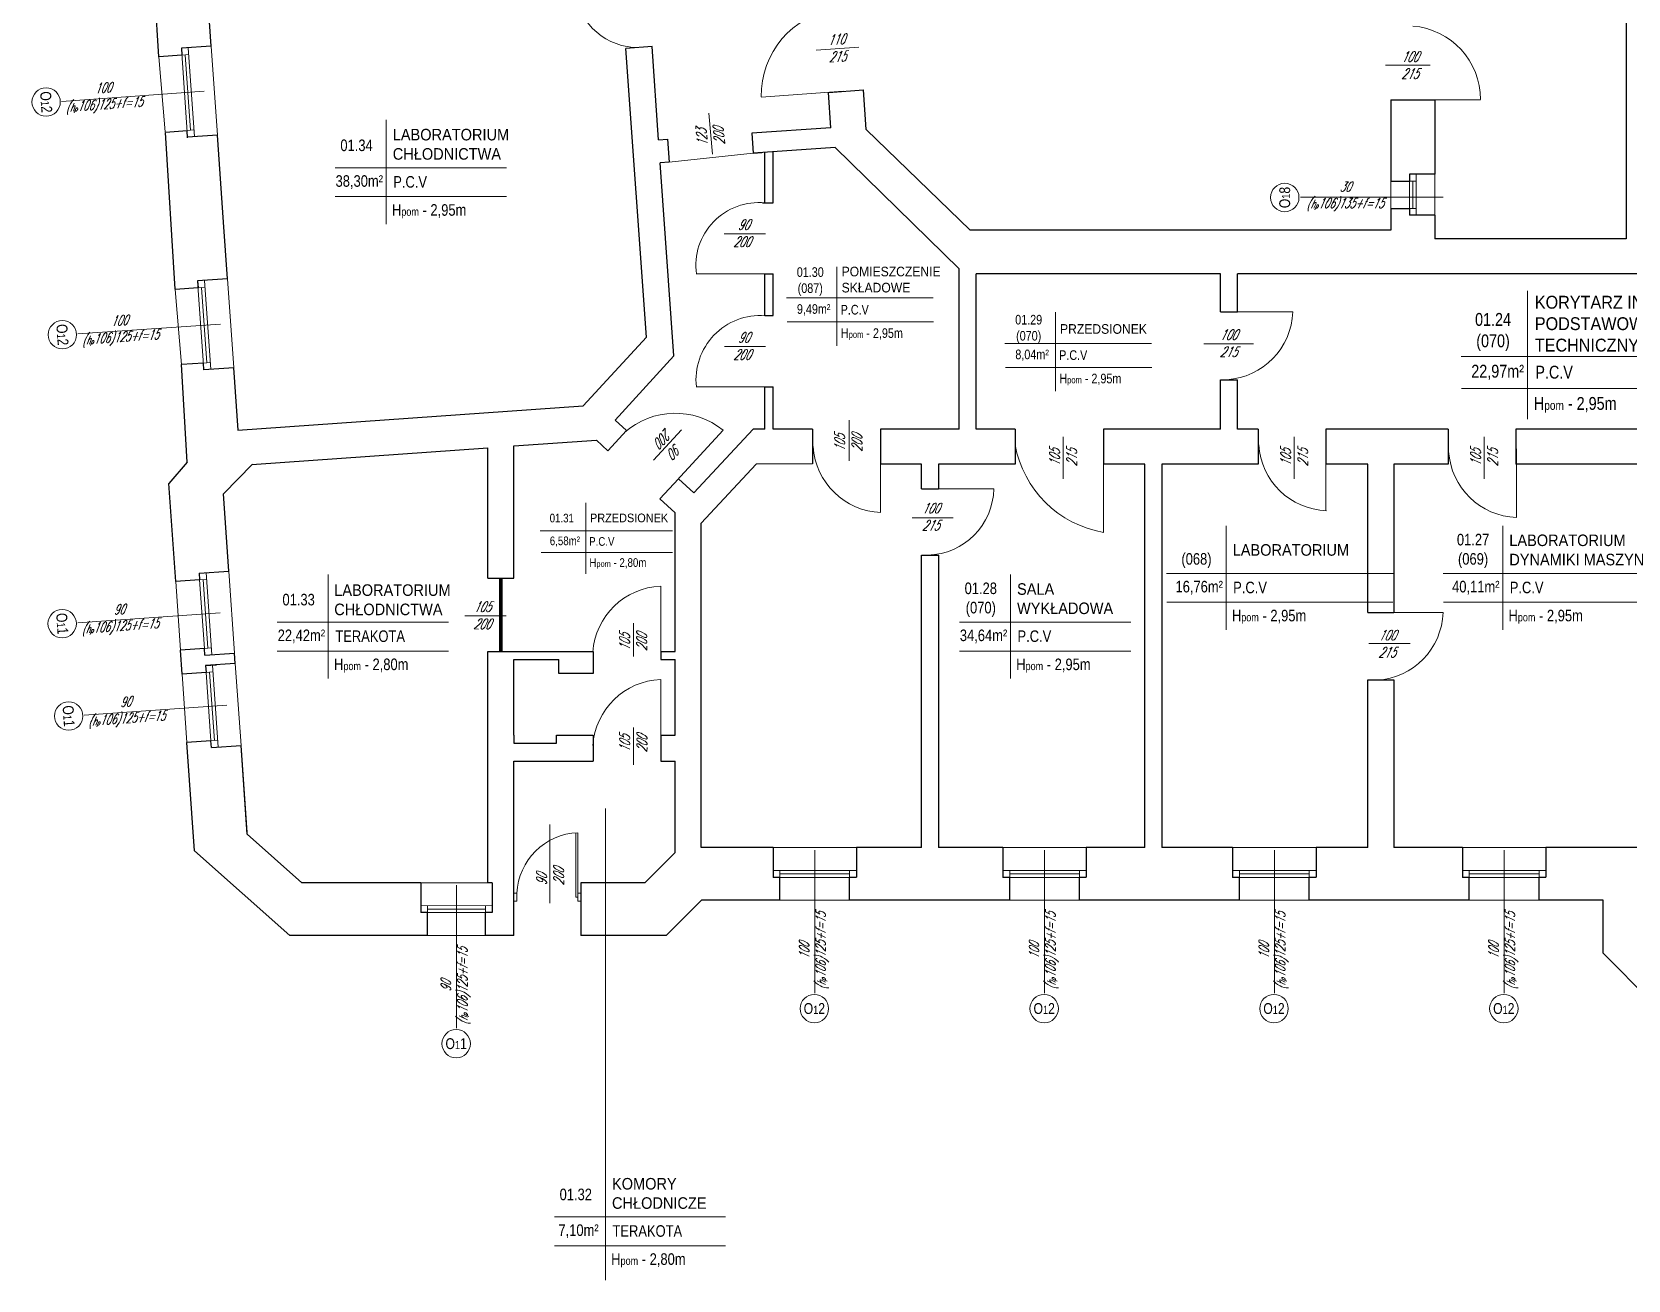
# Model space of a CAD drawing. Header units: millimetres. Extents: x -18485 to 40303, y -22087 to 35064.
# Drawn here: x 1750 to 4077, y 22996 to 24815 of the extents above; entities that cross this region are included whole.
import ezdxf

# ---------------------------------------------------------------- set-up
doc = ezdxf.new("R2010")
doc.units = ezdxf.units.MM
doc.linetypes.add('ACAD_ISO12W100', pattern=[21, 12, -3, 0, -3, 0, -3])
for name, color, linetype, lineweight in [('01 parter - ściany', 2, 'Continuous', 25), ('03-01_okna', 5, 'Continuous', 15), ('03-02_schody', 6, 'Continuous', 5), ('03_drzwi', 1, 'Continuous', 0), ('04-1_widok', 251, 'Continuous', 5), ('05-03_opis', 10, 'Continuous', 5)]:
    doc.layers.add(name, color=color, linetype=linetype, lineweight=lineweight)
doc.styles.add('ariel', font='arial.ttf', dxfattribs={"width": 0.8})
doc.styles.add('ariel_wym', font='simplex.shx', dxfattribs={"width": 0.65, "oblique": 25})

msp = doc.modelspace()

# ---------------------------------------------------------------- linework, layer by layer
at = {"layer": '01 parter - ściany'}
for p, q in [((1935.7, 24778.8), (1921.4, 25008.9)), ((4074.5, 25006.1), (4074.5, 24513.1)), ((2011.8, 24794.1), (2006.1, 24876)), ((1969.1, 24781.1), (1935.7, 24778.8)), ((2011.8, 24794.1), (1968.4, 24791.1)), ((1968.4, 24791.1), (1969.1, 24781.1)), ((2654.4, 24793.4), (2616.1, 24790.7)), ((2646.2, 24370), (2616.1, 24790.7)), ((2663.9, 24657.7), (2654.4, 24793.4)), ((2911.7, 24726.8), (2962.6, 24730.3)), ((2915.1, 24675.3), (2911.7, 24726.8)), ((2966.6, 24672.8), (2962.6, 24730.3)), ((3731.5, 24716.1), (3731.5, 24597.4)), ((3731.5, 24716.1), (3795.4, 24716.1)), ((3795.4, 24716.1), (3795.5, 24607.4)), ((1976.7, 24670.5), (1945.1, 24668.3)), ((1959.5, 24439.7), (1945.1, 24668.3)), ((1977.4, 24660.5), (1976.7, 24670.5)), ((2020.9, 24664.5), (1977.5, 24661.4)), ((2029.8, 24537.7), (2020.9, 24664.5)), ((2915.2, 24675.3), (2799.7, 24667.2)), ((2799.7, 24667.2), (2801.7, 24638)), ((3118.2, 24526.1), (2966.6, 24672.8)), ((2663.9, 24657.7), (2676.9, 24658.6)), ((2676.9, 24658.6), (2679.2, 24625.2)), ((2921.2, 24646.3), (2801.7, 24638)), ((3102, 24469.5), (2921.2, 24646.3)), ((2679.2, 24625.2), (2666.3, 24624.3)), ((2686, 24342.6), (2666.3, 24624.3)), ((2801.7, 24638), (2814.7, 24638.9)), ((2819, 24565.8), (2819, 24639.2)), ((2831, 24565.8), (2831, 24640)), ((3731.5, 24597.4), (3758.5, 24597.4)), ((3758.4, 24607.4), (3758.4, 24597.4)), ((3795.5, 24607.4), (3758.5, 24607.4)), ((3795.5, 24607.4), (3758.5, 24607.4)), ((2815.5, 24565.8), (2827.5, 24565.8)), ((2818.8, 24565.8), (2831, 24565.8)), ((3731.5, 24557.7), (3731.5, 24526.1)), ((3731.5, 24557.7), (3754.5, 24557.7)), ((3731.5, 24557.7), (3758.5, 24557.7)), ((3758.5, 24557.7), (3758.5, 24547.7)), ((3795.5, 24547.7), (3758.5, 24547.7)), ((3795.5, 24547.7), (3795.5, 24513.1)), ((2035.5, 24455), (2029.8, 24537.7)), ((3731.5, 24526.1), (3118.2, 24526.1)), ((4074.5, 24513.1), (3795.5, 24513.1)), ((2035.5, 24455), (1992.1, 24452)), ((2818.8, 24462.1), (2831, 24462.1)), ((2819, 24401.3), (2819, 24462.1)), ((2831, 24401.3), (2831, 24462.1)), ((3102, 24236.1), (3102, 24469.8)), ((3127, 24236.1), (3127, 24462.1)), ((3483, 24462.1), (3127, 24462.1)), ((3483, 24406.8), (3483, 24462.1)), ((3508, 24406.8), (3508, 24462.1)), ((4524.6, 24462.1), (3508, 24462.1)), ((1992.8, 24442), (1959.4, 24439.6)), ((1992.1, 24452), (1992.8, 24442)), ((2819, 24401.3), (2831, 24401.3)), ((3483, 24406.8), (3508, 24406.8)), ((2554.1, 24269.7), (2646.2, 24370)), ((2600.6, 24249.2), (2686, 24342.6)), ((2000.5, 24332.3), (1968.5, 24330)), ((1977, 24187.7), (1968.5, 24330)), ((2001.2, 24322.3), (2000.5, 24332.3)), ((2044.6, 24325.3), (2001.2, 24322.3)), ((2051, 24234.5), (2044.6, 24325.3)), ((2819, 24236.1), (2819, 24297.6)), ((2819, 24297.6), (2831, 24297.6)), ((2831, 24236.1), (2831, 24297.6)), ((3483, 24236.1), (3483, 24308)), ((3483, 24308), (3508, 24308)), ((3508, 24236.1), (3508, 24308)), ((2050.8, 24234.5), (2554.1, 24269.7)), ((2600.6, 24249.2), (2617.4, 24233.7)), ((2590.1, 24204.4), (2617.4, 24233.7)), ((2715.3, 24143.1), (2802, 24236.1)), ((2819, 24236.1), (2802, 24236.1)), ((2888.5, 24236.1), (2831, 24236.1)), ((2888.5, 24236.1), (2888.5, 24185.1)), ((3102, 24236.1), (2987.3, 24236.1)), ((2987.3, 24236.1), (2987.3, 24185)), ((3102.4, 24236.1), (3077.4, 24236.1)), ((3102, 24236.1), (3085.5, 24236.1)), ((3183.7, 24236.1), (3127, 24236.1)), ((3183.7, 24236.1), (3127, 24236.1)), ((3183.7, 24236.1), (3183.7, 24185)), ((3441.5, 24236.1), (3312.7, 24236.1)), ((3312.7, 24236.1), (3312.7, 24185)), ((3483, 24236.1), (3312.7, 24236.1)), ((3538, 24236.1), (3508, 24236.1)), ((3538, 24236.1), (3538, 24185)), ((3814.8, 24236.1), (3636.7, 24236.1)), ((3636.7, 24236.1), (3636.7, 24185)), ((3814.8, 24236.1), (3814.8, 24185)), ((4337.2, 24236.1), (3913.6, 24236.1)), ((3913.6, 24236.1), (3913.6, 24185)), ((2071.3, 24184.3), (2415, 24208.7)), ((2415, 24018.5), (2415, 24208.7)), ((2453, 24211.4), (2573.4, 24219.9)), ((2453, 24018.5), (2453, 24211.4)), ((2573.4, 24219.9), (2590.2, 24204.4)), ((1977, 24187.7), (1950.1, 24156.8)), ((1977, 24187.7), (1950.1, 24156.8)), ((2029.7, 24141.7), (2071.9, 24184.9)), ((2726.1, 24098.8), (2806.4, 24185)), ((2888.5, 24185.1), (2806.4, 24185)), ((3047.1, 24185), (2987.3, 24185)), ((3047.1, 24149), (3047.1, 24185)), ((3183.7, 24185), (3072.1, 24185)), ((3072.1, 24185), (3072.1, 24149)), ((3372.8, 24185), (3312.7, 24185)), ((3372.8, 23626.1), (3372.8, 24185)), ((3538, 24185), (3397.8, 24185)), ((3397.8, 24185), (3397.8, 23626.1)), ((3697.8, 24185), (3636.7, 24185)), ((3697.8, 23968.7), (3697.8, 24185)), ((3814.8, 24185), (3735.8, 24185)), ((3735.8, 24185), (3735.8, 23968.7)), ((4165.1, 24185), (3913.6, 24185)), ((1960.1, 24013.6), (1950.1, 24156.8)), ((1960.1, 24013.6), (1950.1, 24156.8)), ((2665.9, 24134.3), (2693.2, 24163.5)), ((2693.2, 24163.5), (2715.3, 24143.1)), ((2037.5, 24029), (2029.7, 24141.7)), ((2037.5, 24029), (2029.7, 24141.7)), ((2665.9, 24134.3), (2688.1, 24113.8)), ((3047.1, 24149), (3072.1, 24149)), ((2688.1, 23911.9), (2688.1, 24113.8)), ((2726.1, 23626.1), (2726.1, 24098.8)), ((3047.1, 23626.1), (3047.1, 24052.4)), ((3047.1, 24052.4), (3072.1, 24052.4)), ((3072.1, 24052.4), (3072.1, 23626.1)), ((1995, 24016.1), (1960.1, 24013.6)), ((1994.3, 24026), (2037.5, 24029)), ((1994.3, 24026.1), (1995, 24016.1)), ((2415, 24018.5), (2453, 24018.5)), ((3697.8, 23968.7), (3735.8, 23968.7)), ((2002, 23916.4), (1967.1, 23913.8)), ((1969.6, 23878.9), (1967.1, 23913.8)), ((1969.6, 23878.9), (1967.1, 23913.8)), ((2002.7, 23906.4), (2002, 23916.4)), ((2002.7, 23906.3), (2045.9, 23909.3)), ((2046.9, 23894.4), (2045.9, 23909.3)), ((2046.9, 23894.4), (2045.9, 23909.3)), ((2415, 23574.8), (2415, 23911.9)), ((2415, 23911.9), (2568.4, 23911.9)), ((2453, 23789.9), (2453, 23899.9)), ((2453, 23899.9), (2518.4, 23899.9)), ((2568.4, 23911.9), (2568.4, 23899.9)), ((2667.1, 23911.9), (2688.1, 23911.9)), ((2667.1, 23911.9), (2667.1, 23899.9)), ((2667.1, 23899.9), (2688.1, 23899.9)), ((2688.1, 23789.9), (2688.1, 23899.9)), ((2004.4, 23881.4), (1969.6, 23878.9)), ((2046.9, 23894.4), (2003.7, 23891.4)), ((2003.7, 23891.4), (2019.7, 23892.5)), ((2003.7, 23891.4), (2004.4, 23881.4)), ((3697.8, 23626.1), (3697.8, 23870.4)), ((3697.8, 23870.4), (3735.8, 23870.4)), ((3735.8, 23870.4), (3735.8, 23626.1)), ((2011.4, 23781.6), (1976.5, 23779.2)), ((2012.1, 23771.7), (2011.4, 23781.7)), ((2453, 23789.9), (2453, 23778)), ((2515, 23789.9), (2568.4, 23789.9)), ((2515, 23778), (2515, 23789.9)), ((2568.4, 23789.9), (2568.4, 23751.9)), ((2667.1, 23789.9), (2688.1, 23789.9)), ((2667.1, 23789.9), (2667.1, 23751.9)), ((1987.6, 23621.2), (1976.5, 23779.2)), ((1987.6, 23621.2), (1976.5, 23779.2)), ((2012.1, 23771.7), (2055.3, 23774.7)), ((2064.2, 23647.9), (2055.3, 23774.7)), ((2064.3, 23645.6), (2055.3, 23774.7)), ((2453, 23778), (2515, 23778)), ((2453, 23497.8), (2453, 23751.9)), ((2453, 23751.9), (2568.4, 23751.9)), ((2667.1, 23751.9), (2688.1, 23751.9)), ((2688.1, 23618.8), (2688.1, 23751.9)), ((2064.3, 23645.6), (2144.1, 23574.8)), ((1987.6, 23621.2), (2126.4, 23497.8)), ((2688.1, 23618.8), (2644.1, 23574.8)), ((2830.8, 23626.1), (2726.1, 23626.1)), ((2830.8, 23626.1), (2830.8, 23582.6)), ((3047.1, 23626.1), (2952.5, 23626.1)), ((2952.5, 23626.1), (2952.5, 23582.7)), ((3165.8, 23626.1), (3072.1, 23626.1)), ((3165.8, 23626.1), (3165.8, 23582.6)), ((3372.8, 23626.1), (3287.5, 23626.1)), ((3287.5, 23626.1), (3287.5, 23582.7)), ((3500.8, 23626.1), (3397.8, 23626.1)), ((3500.8, 23626.1), (3500.8, 23582.6)), ((3697.8, 23626.1), (3622.5, 23626.1)), ((3622.5, 23626.1), (3622.5, 23582.7)), ((3835.8, 23626.1), (3735.8, 23626.1)), ((3835.8, 23626.1), (3835.8, 23582.6)), ((4108.9, 23626.1), (3957.5, 23626.1)), ((3957.5, 23626.1), (3957.5, 23582.7)), ((2317.4, 23574.8), (2144.1, 23574.8)), ((2317.4, 23574.8), (2317.4, 23531.3)), ((2421.6, 23574.8), (2415, 23574.8)), ((2421.6, 23574.8), (2421.6, 23531.4)), ((2550.8, 23574.8), (2550.7, 23497.8)), ((2644.1, 23574.8), (2550.8, 23574.8)), ((2840.8, 23582.6), (2830.8, 23582.6)), ((2840.8, 23549.1), (2840.8, 23582.6)), ((2942.5, 23549.1), (2942.5, 23582.6)), ((2952.5, 23582.6), (2942.5, 23582.6)), ((3175.8, 23582.6), (3165.8, 23582.6)), ((3175.8, 23549.1), (3175.8, 23582.6)), ((3277.5, 23549.1), (3277.5, 23582.6)), ((3287.5, 23582.6), (3277.5, 23582.6)), ((3510.8, 23582.6), (3500.8, 23582.6)), ((3510.8, 23549.1), (3510.8, 23582.6)), ((3612.5, 23549.1), (3612.5, 23582.6)), ((3622.5, 23582.6), (3612.5, 23582.6)), ((3845.8, 23582.6), (3835.8, 23582.6)), ((3845.8, 23549.1), (3845.8, 23582.6)), ((3947.5, 23549.1), (3947.5, 23582.6)), ((3957.5, 23582.6), (3947.5, 23582.6)), ((2726.4, 23549.1), (2675.2, 23497.8)), ((2840.8, 23549.1), (2726.4, 23549.1)), ((3175.8, 23549.1), (2942.5, 23549.1)), ((3510.8, 23549.1), (3277.5, 23549.1)), ((3845.8, 23549.1), (3612.5, 23549.1)), ((4041.1, 23549.1), (3947.5, 23549.1)), ((4041.1, 23472.1), (4041.1, 23549.1)), ((2327.3, 23531.3), (2317.4, 23531.3)), ((2327.3, 23497.8), (2327.3, 23531.3)), ((2411.5, 23497.8), (2411.5, 23531.4)), ((2421.5, 23531.4), (2411.5, 23531.4)), ((2327.3, 23497.8), (2126.4, 23497.8)), ((2453, 23497.8), (2411.5, 23497.8)), ((2675.2, 23497.8), (2550.7, 23497.8)), ((4110.5, 23402.1), (4041.1, 23472.1))]:
    msp.add_line(p, q, dxfattribs=at)
msp.add_lwpolyline([(2568.4, 23899.9), (2568.4, 23879.9), (2518.4, 23879.9), (2518.4, 23899.9)], dxfattribs=at)
at = {"layer": '03-01_okna', "linetype": 'Continuous', "lineweight": 0}
for p, q in [((1977.5, 24661.4), (1968.4, 24791.1)), ((1979.1, 24781.8), (1969.1, 24781.1)), ((1981.8, 24671.7), (1974.1, 24781.5)), ((1987.5, 24662.1), (1978.4, 24791.8)), ((1944.8, 24669.2), (1935.7, 24778.8)), ((1986.8, 24672.1), (1976.8, 24671.4)), ((3758.5, 24597.4), (3758.5, 24557.7)), ((3758.5, 24597.4), (3768.5, 24597.4)), ((3763.5, 24597.4), (3763.5, 24557.7)), ((3768.5, 24607.4), (3768.5, 24547.7)), ((3758.5, 24557.7), (3768.5, 24557.7)), ((1968.5, 24330), (1959.4, 24439.6)), ((2001.2, 24322.3), (1992.1, 24452)), ((2002.8, 24442.7), (1992.8, 24442)), ((2005.5, 24332.6), (1997.8, 24442.3)), ((2011.2, 24323), (2002.1, 24452.7)), ((2010.5, 24332.9), (2000.5, 24332.3)), ((1967.1, 23913.8), (1960.1, 24013.6)), ((2005, 24016.8), (1995, 24016.1)), ((2002, 23916.4), (1995, 24016.1)), ((2007, 23916.7), (2000, 24016.5)), ((2012.7, 23907.1), (2004.3, 24026.8)), ((2012, 23917), (2002, 23916.4)), ((1976.5, 23779.2), (1969.6, 23878.9)), ((2014.4, 23882.1), (2004.4, 23881.4)), ((2011.4, 23781.7), (2004.4, 23881.4)), ((2016.4, 23782), (2009.4, 23881.8)), ((2022.1, 23772.4), (2013.7, 23892.1)), ((2021.4, 23782.4), (2011.4, 23781.7)), ((2952.5, 23592.6), (2830.8, 23592.6)), ((2840.8, 23582.6), (2840.8, 23592.6)), ((2942.5, 23587.6), (2840.8, 23587.6)), ((2942.5, 23582.6), (2840.8, 23582.6)), ((2942.5, 23582.6), (2942.5, 23592.6)), ((3287.5, 23592.6), (3165.8, 23592.6)), ((3175.8, 23582.6), (3175.8, 23592.6)), ((3277.5, 23587.6), (3175.8, 23587.6)), ((3277.5, 23582.6), (3175.8, 23582.6)), ((3277.5, 23582.6), (3277.5, 23592.6)), ((3622.5, 23592.6), (3500.8, 23592.6)), ((3510.8, 23582.6), (3510.8, 23592.6)), ((3612.5, 23587.6), (3510.8, 23587.6)), ((3612.5, 23582.6), (3510.8, 23582.6)), ((3612.5, 23582.6), (3612.5, 23592.6)), ((3957.5, 23592.6), (3835.8, 23592.6)), ((3845.8, 23582.6), (3845.8, 23592.6)), ((3947.5, 23587.6), (3845.8, 23587.6)), ((3947.5, 23582.6), (3845.8, 23582.6)), ((3947.5, 23582.6), (3947.5, 23592.6)), ((2840.8, 23549.1), (2942.5, 23549.1)), ((3175.8, 23549.1), (3277.5, 23549.1)), ((3510.8, 23549.1), (3612.5, 23549.1)), ((3845.8, 23549.1), (3947.5, 23549.1)), ((2421.6, 23541.4), (2317.4, 23541.3)), ((2327.3, 23531.3), (2327.3, 23541.3)), ((2411.5, 23536.4), (2327.3, 23536.3)), ((2411.5, 23531.4), (2327.3, 23531.3)), ((2411.5, 23531.4), (2411.5, 23541.4)), ((2327.3, 23497.8), (2411.5, 23497.8))]:
    msp.add_line(p, q, dxfattribs=at)
at = {"layer": '03-02_schody'}
msp.add_line((2679.2, 24625.2), (2801.7, 24638), dxfattribs=at)
at = {"layer": '03_drzwi'}
for p, q in [((2893.9, 24788.5), (2955.9, 24792.8)), ((3788.9, 24766.5), (3723.4, 24766.5)), ((2813.4, 24720), (2933.1, 24728.3)), ((3862, 24716.1), (3762, 24716.1)), ((2742.6, 24636.5), (2737.2, 24696.5)), ((2759.7, 24520.8), (2819.9, 24520.8)), ((2719, 24462.1), (2819, 24462.1)), ((3588.4, 24406.8), (3488.4, 24406.8)), ((2759.9, 24356.3), (2820, 24356.3)), ((3531.2, 24360.1), (3458.6, 24360.2)), ((2719, 24297.6), (2819, 24297.6)), ((2942, 24189.6), (2942, 24249)), ((2697.4, 24234.8), (2656.7, 24190.5)), ((2758.1, 24234.5), (2690.5, 24160.8)), ((3253.8, 24163.5), (3253.8, 24224.9)), ((3590.6, 24163.5), (3590.6, 24224.9)), ((3867.4, 24163.5), (3867.4, 24224.9)), ((2987.3, 24114.5), (2987.3, 24214.5)), ((3312.7, 24085.3), (3312.7, 24217)), ((3636.7, 24117), (3636.7, 24217)), ((3914.5, 24107.3), (3914.5, 24207.3)), ((3152.7, 24149), (3052.7, 24149)), ((3093.3, 24106.5), (3033.6, 24106.5)), ((2667.1, 24006.8), (2667.1, 23906.8)), ((3807.5, 23968.7), (3707.5, 23968.7)), ((2381.4, 23963.8), (2441.6, 23963.8)), ((2627.4, 23904.4), (2627.4, 23953.3)), ((3759.4, 23923.4), (3699.4, 23923.4)), ((2667.1, 23870.9), (2667.1, 23770.9)), ((2627.4, 23746.4), (2627.4, 23801)), ((2505.7, 23545.1), (2505.7, 23659.5)), ((2543.3, 23647.7), (2543.3, 23553.5)), ((2546.2, 23647.7), (2546.2, 23547.7)), ((2457.5, 23559.4), (2453, 23559.4)), ((2453, 23547.7), (2457.5, 23547.7)), ((2457.5, 23547.7), (2457.5, 23559.4)), ((2546.2, 23553.5), (2543.3, 23553.5)), ((2546.2, 23547.7), (2546.2, 23559.3)), ((2546.2, 23559.3), (2550.7, 23559.3)), ((2550.8, 23547.7), (2546.2, 23547.7))]:
    msp.add_line(p, q, dxfattribs=at)
for centre, radius, start, end in [((2634.4, 24885.1), 93.1, 188.2517, 270.562), ((2941.2, 24721.8), 127.8, 98.4453, 180.7904), ((3755.1, 24716.8), 106.9, 359.6557, 85.5199), ((2810.3, 24474.2), 92, 84.539, 187.5491), ((2812.2, 24307.8), 93.7, 85.8062, 186.2819), ((3486.1, 24410.2), 102.4, 273.5027, 358.0858), ((2688.2, 24147.7), 111.4, 51.1478, 131.6995), ((2991.6, 24216.8), 102.4, 183.5027, 268.0858), ((3339.8, 24241.7), 158.7, 190.359, 260.1553), ((3641.1, 24219.4), 102.4, 183.5027, 268.0858), ((3917.9, 24209.6), 102.4, 183.5027, 268.0858), ((3054.3, 24150.8), 98.4, 271.3575, 358.9814), ((2670.5, 23904.5), 102.4, 91.9142, 176.4973), ((3705.2, 23972.1), 102.4, 273.5027, 358.0858), ((2670.5, 23768.5), 102.4, 91.9142, 176.4973), ((2549.6, 23555.5), 92.2, 92.097, 177.5939)]:
    msp.add_arc(centre, radius, start, end, dxfattribs=at)
at = {"layer": '04-1_widok'}
for p, q in [((2011.8, 24794.1), (2020.9, 24664.5)), ((2035.5, 24455), (2044.6, 24325.3)), ((2045.9, 23909.3), (2037.5, 24029)), ((2055.3, 23774.7), (2046.9, 23894.4)), ((2830.8, 23626.1), (2952.5, 23626.1)), ((3165.8, 23626.1), (3287.5, 23626.1)), ((3500.8, 23626.1), (3622.5, 23626.1)), ((3835.8, 23626.1), (3957.5, 23626.1)), ((2317.4, 23574.8), (2421.6, 23574.8))]:
    msp.add_line(p, q, dxfattribs=at)
at = {"layer": '04-1_widok', "linetype": 'Continuous', "lineweight": 0}
for p, q in [((3731.5, 24557.7), (3731.5, 24597.4)), ((3795.5, 24547.7), (3795.5, 24607.4))]:
    msp.add_line(p, q, dxfattribs=at)
at = {"layer": '05-03_opis', "lineweight": 0}
for p, q in [((2001.7, 24728.3), (1793.8, 24713.7)), ((3807.9, 24574), (3599.5, 24574)), ((2025.5, 24389.1), (1817.6, 24374.6)), ((2025.1, 23968), (1817.2, 23953.5)), ((2034.6, 23833.4), (1826.7, 23818.8)), ((2891.6, 23622.4), (2891.6, 23414)), ((3226.6, 23622.4), (3226.6, 23414)), ((3561.6, 23622.4), (3561.6, 23414)), ((3896.6, 23622.4), (3896.6, 23414)), ((2369.4, 23571.2), (2369.4, 23362.8))]:
    msp.add_line(p, q, dxfattribs=at)
at = {"layer": '05-03_opis'}
for p, q in [((2266.9, 24686.5), (2266.9, 24534.7)), ((2192.5, 24616.9), (2442.1, 24616.9)), ((2192.5, 24574.8), (2442.1, 24574.8)), ((2923.9, 24472.6), (2923.9, 24357.4)), ((3930.6, 24437.6), (3930.6, 24250.4)), ((2850.3, 24427.1), (3064.2, 24427.1)), ((2851.5, 24392.1), (3064.6, 24392.1)), ((3242.4, 24406.4), (3242.4, 24291.2)), ((3168.8, 24360.8), (3382.7, 24360.8)), ((3834.1, 24341.7), (4138.5, 24341.7)), ((3169.9, 24325.8), (3383.1, 24325.8)), ((3834.5, 24295), (4135.4, 24295)), ((2557.9, 24128.5), (2557.9, 24024.8)), ((2491.6, 24087.5), (2684.1, 24087.5)), ((3491.3, 24095.2), (3491.3, 23943.4)), ((3894.5, 24095.2), (3894.5, 23943.4)), ((2492.6, 24056), (2684.5, 24056)), ((2182.5, 24024.2), (2182.5, 23872.4)), ((3176.9, 24024.2), (3176.9, 23872.4)), ((3404.4, 24025.6), (3734.7, 24025.6)), ((3807.6, 24025.6), (4137.9, 24025.6)), ((3404.8, 23983.6), (3734.5, 23983.6)), ((3808, 23983.6), (4137.7, 23983.6)), ((2108.1, 23954.6), (2357.7, 23954.6)), ((3102.5, 23954.6), (3352.2, 23954.6)), ((2108.1, 23912.5), (2357.7, 23912.5)), ((3102.5, 23912.5), (3352.2, 23912.5)), ((2586.5, 23683), (2586.5, 22995.6)), ((2512.1, 23087.7), (2761.7, 23087.7)), ((2512.1, 23045.6), (2761.7, 23045.6))]:
    msp.add_line(p, q, dxfattribs=at)
at = {"layer": '05-03_opis', "linetype": 'ACAD_ISO12W100', "ltscale": 5, "const_width": 5}
msp.add_lwpolyline([(2434, 24018.5), (2434, 23911.9)], dxfattribs=at)
at = {"layer": '05-03_opis', "lineweight": 0}
for centre in [(1771.2, 24712.7), (3576.8, 24573.5), (1794.9, 24373.5), (1794.6, 23952.4), (1804, 23817.7), (2891.1, 23391.3), (3226.1, 23391.3), (3561.1, 23391.3), (3896.1, 23391.3), (2368.9, 23340.1)]:
    msp.add_circle(centre, 20.7, dxfattribs=at)

# ---------------------------------------------------------------- texts
at = {"layer": '03_drzwi', "char_height": 15, "width": 160.59, "style": 'ariel_wym'}
for s, insert, attachment_point, rotation in [('110\\P215', (2909.8, 24810.5), 1, 4), ('100\\P215', (3746.5, 24746.5), 7, 0.0085), ('123\\P200', (2720.7, 24647.7), 1, 95), ('100\\P215', (3482.1, 24341.1), 7, 0.0085), (' 90\\P200', (2703.9, 24211.1), 1, 227.4677), ('105\\P200', (2920.6, 24203), 1, 89.9915), ('105\\P215', (3253.8, 24194.2), 5, 89.9915), ('105\\P215', (3590.6, 24194.2), 5, 89.9915), ('105\\P215', (3867.4, 24194.2), 5, 89.9915), ('100\\P215', (3048, 24088.2), 7, 0.0085), ('105\\P200', (2394.4, 23984.6), 1, 359.6327), ('105\\P200', (2607, 23912.7), 1, 89.9915), ('100\\P215', (3713.3, 23903.1), 7, 0.0085), ('105\\P200', (2607.1, 23764.7), 1, 89.9915), ('90\\P200', (2486, 23571), 1, 90)]:
    msp.add_mtext(s, dxfattribs=dict(at, insert=insert, attachment_point=attachment_point, rotation=rotation))
at = {"layer": '03_drzwi', "char_height": 15, "width": 160.59, "attachment_point": 1, "style": 'ariel_wym'}
for insert in [(2772.7, 24541.6), (2772.9, 24377.1)]:
    msp.add_mtext(' 90\\P200', dxfattribs=dict(at, insert=insert))
at = {"layer": '05-03_opis', "lineweight": 0, "attachment_point": 5}
for s, insert, char_height, width, rotation, style in [('100\\P({\\H0.8333x;h\\H0.6x;p}106)125+f=15', (1855, 24719.1), 14.4, 62.661, 4, 'ariel_wym'), ('O{\\H0.7576x;1}2', (1771.2, 24712.7), 15.84, 75.194, 274, 'ariel'), ('O{\\H0.7576x;1}8', (3576.8, 24573.5), 15.84, 75.194, 90, 'ariel'), ('O{\\H0.7576x;1}2', (1794.9, 24373.5), 15.84, 75.194, 274, 'ariel'), ('100\\P({\\H0.8333x;h\\H0.6x;p}106)125+f=15', (1878.7, 24379.9), 14.4, 62.661, 4, 'ariel_wym'), ('O{\\H0.7576x;1}1', (1794.6, 23952.4), 15.84, 75.194, 274, 'ariel'), ('90\\P({\\H0.8333x;h\\H0.6x;p}106)125+f=15', (1878.4, 23958.8), 14.4, 62.661, 4, 'ariel_wym'), ('O{\\H0.7576x;1}1', (1804, 23817.7), 15.84, 75.194, 274, 'ariel'), ('90\\P({\\H0.8333x;h\\H0.6x;p}106)125+f=15', (1887.8, 23824.2), 14.4, 62.661, 4, 'ariel_wym'), ('100\\P({\\H0.8333x;h\\H0.6x;p}106)125+f=15', (2890.6, 23475.4), 14.4, 62.661, 90, 'ariel_wym'), ('100\\P({\\H0.8333x;h\\H0.6x;p}106)125+f=15', (3225.6, 23475.4), 14.4, 62.661, 90, 'ariel_wym'), ('100\\P({\\H0.8333x;h\\H0.6x;p}106)125+f=15', (3560.6, 23475.4), 14.4, 62.661, 90, 'ariel_wym'), ('100\\P({\\H0.8333x;h\\H0.6x;p}106)125+f=15', (3895.6, 23475.4), 14.4, 62.661, 90, 'ariel_wym'), ('90\\P({\\H0.8333x;h\\H0.6x;p}106)125+f=15', (2368.4, 23424.1), 14.4, 62.661, 90, 'ariel_wym')]:
    msp.add_mtext(s, dxfattribs=dict(at, insert=insert, char_height=char_height, width=width, rotation=rotation, style=style))
at = {"layer": '05-03_opis', "style": 'ariel'}
for s, insert, char_height, width, attachment_point in [('\\W0.9;{\\fArial|b0|i0|c238|p34;LABORATORIUM\\PCHŁODNICTWA}', (2276.5, 24651), 16.865, 337.54, 4), ('{\\fArial|b0|i0|c238|p34;01.34}', (2223.7, 24649.5), 16.865, 78.417, 5), ('{\\fArial|b0|i0|c238|p34;38,30m²}', (2227.7, 24596), 16.865, 78.417, 5), ('P.C.V', (2277.2, 24596.2), 16.86, 232.408, 4), ('{\\fArial|b0|i0|c238|p34; H\\H0.7x;pom\\H1.429x; - 2,95m}', (2270.1, 24553.6), 16.865, 232.408, 4), ('{\\fArial|b0|i0|c238|p34;01.30\\P(087)}', (2885.1, 24451), 14.054, 65.348, 5), ('\\W0.9;{\\fArial|b0|i0|c238|p34;POMIESZCZENIE \\PSKŁADOWE}', (2930.8, 24453.8), 14.054, 213.982, 4), ('{\\fArial|b0|i0|c238|p34;9,49m²}', (2890.1, 24409.7), 14.054, 65.348, 5), ('P.C.V', (2929.4, 24409.9), 14.05, 193.673, 4), ('\\W0.9;{\\fArial|b0|i0|c238|p34;KORYTARZ INSTYTUTU NAUK PODSTAWOWYCH I TECHNICZNYCH}', (3941.3, 24389.5), 18.739, 375.045, 4), ('{\\fArial|b0|i0|c238|p34;01.29\\P(070)}', (3203.5, 24381.6), 14.054, 65.348, 5), ('\\W0.9;{\\fArial|b0|i0|c238|p34;PRZEDSIONEK}', (3249.2, 24381.8), 14.054, 213.982, 4), ('{\\fArial|b0|i0|c238|p34;01.24\\P(070)}', (3880.4, 24377.4), 18.739, 87.13, 5), ('{\\fArial|b0|i0|c238|p34; H\\H0.7x;pom\\H1.429x; - 2,95m}', (2925.4, 24374.4), 14.054, 193.673, 4), ('{\\fArial|b0|i0|c238|p34;8,04m²}', (3208.5, 24343.5), 14.054, 65.348, 5), ('P.C.V', (3247.9, 24343.7), 14.05, 193.673, 4), ('{\\fArial|b0|i0|c238|p34; H\\H0.7x;pom\\H1.429x; - 2,95m}', (3243.9, 24308.2), 14.054, 193.673, 4), ('{\\fArial|b0|i0|c238|p34;22,97m²}', (3887.1, 24318.6), 18.739, 87.13, 5), ('P.C.V', (3942.1, 24318.8), 18.74, 258.231, 4), ('{\\fArial|b0|i0|c238|p34; H\\H0.7x;pom\\H1.429x; - 2,95m}', (3934.2, 24271.4), 18.739, 258.231, 4), ('{\\fArial|b0|i0|c238|p34;01.31}', (2522.9, 24106.2), 12.649, 58.813, 5), ('\\W0.9;{\\fArial|b0|i0|c238|p34;PRZEDSIONEK}', (2564, 24106.4), 12.649, 192.584, 4), ('{\\fArial|b0|i0|c238|p34;01.27\\P(069)}', (3851.3, 24058.3), 16.865, 78.417, 5), ('\\W0.9;{\\fArial|b0|i0|c238|p34;LABORATORIUM \\PDYNAMIKI MASZYN}', (3904.1, 24059.7), 16.865, 337.54, 4), ('{\\fArial|b0|i0|c238|p34;6,58m²}', (2527.4, 24071.9), 12.649, 58.813, 5), ('P.C.V', (2562.8, 24072.1), 12.65, 174.306, 4), ('{\\W0.9;LABORATORIUM ', (3500.9, 24059.7), 16.865, 337.54, 4), ('{\\fArial|b0|i0|c238|p34; H\\H0.7x;pom\\H1.429x; - 2,80m}', (2559.2, 24040.1), 12.649, 174.306, 4), ('{\\P(068)}', (3448.1, 24058.3), 16.86, 78.417, 5), ('{\\fArial|b0|i0|c238|p34;01.28\\P(070)}', (3133.7, 23987.3), 16.865, 78.417, 5), ('{16,76m²}', (3452.1, 24004.8), 16.86, 78.417, 5), ('P.C.V', (3501.6, 24005), 16.86, 232.408, 4), ('{\\fArial|b0|i0|c238|p34;40,11m²}', (3855.3, 24004.8), 16.865, 78.417, 5), ('P.C.V', (3904.8, 24005), 16.86, 232.408, 4), ('{\\fArial|b0|i0|c238|p34;01.33}', (2139.3, 23987.3), 16.865, 78.417, 5), ('\\W0.9;{\\fArial|b0|i0|c238|p34;LABORATORIUM\\PCHŁODNICTWA}', (2191.2, 23987.1), 16.865, 337.54, 4), ('\\W0.9;{\\fArial|b0|i0|c238|p34;SALA \\PWYKŁADOWA}', (3186.5, 23988.7), 16.865, 337.54, 4), ('{\\fArial|b0|i0|c238|p34; H\\H0.7x;pom\\H1.429x; - 2,95m}', (3494.5, 23962.4), 16.865, 232.408, 4), ('{\\fArial|b0|i0|c238|p34; H\\H0.7x;pom\\H1.429x; - 2,95m}', (3897.7, 23962.4), 16.865, 232.408, 4), ('{\\fArial|b0|i0|c238|p34;22,42m²}', (2143.3, 23933.8), 16.865, 78.417, 5), ('TERAKOTA', (2192.8, 23934), 16.86, 232.408, 4), ('{\\fArial|b0|i0|c238|p34;34,64m²}', (3137.7, 23933.8), 16.865, 78.417, 5), ('P.C.V', (3187.2, 23934), 16.86, 232.408, 4), ('{\\fArial|b0|i0|c238|p34; H\\H0.7x;pom\\H1.429x; - 2,80m}', (2185.7, 23891.3), 16.865, 232.408, 4), ('{\\fArial|b0|i0|c238|p34; H\\H0.7x;pom\\H1.429x; - 2,95m}', (3180.1, 23891.3), 16.865, 232.408, 4), ('{\\fArial|b0|i0|c238|p34;01.32}', (2543.3, 23120.3), 16.865, 78.417, 5), ('\\W0.9;{\\fArial|b0|i0|c238|p34;KOMORY \\PCHŁODNICZE}', (2596.1, 23121.8), 16.865, 337.54, 4), ('{\\fArial|b0|i0|c238|p34;7,10m²}', (2547.3, 23066.8), 16.865, 78.417, 5), ('TERAKOTA', (2596.8, 23067), 16.86, 232.408, 4), ('{\\fArial|b0|i0|c238|p34; H\\H0.7x;pom\\H1.429x; - 2,80m}', (2589.7, 23024.4), 16.865, 232.408, 4)]:
    msp.add_mtext(s, dxfattribs=dict(at, insert=insert, char_height=char_height, width=width, attachment_point=attachment_point))
at = {"layer": '05-03_opis', "lineweight": 0, "attachment_point": 5}
for s, insert, char_height, width, style in [('30\\P({\\H0.8333x;h\\H0.6x;p}106)135+f=15', (3664.7, 24575), 14.4, 62.661, 'ariel_wym'), ('O{\\H0.7576x;1}2', (2891.1, 23391.3), 15.84, 75.194, 'ariel'), ('O{\\H0.7576x;1}2', (3226.1, 23391.3), 15.84, 75.194, 'ariel'), ('O{\\H0.7576x;1}2', (3561.1, 23391.3), 15.84, 75.194, 'ariel'), ('O{\\H0.7576x;1}2', (3896.1, 23391.3), 15.84, 75.194, 'ariel'), ('O{\\H0.7576x;1}1', (2368.9, 23340.1), 15.84, 75.194, 'ariel')]:
    msp.add_mtext(s, dxfattribs=dict(at, insert=insert, char_height=char_height, width=width, style=style))

doc.saveas('drawing.dxf')
